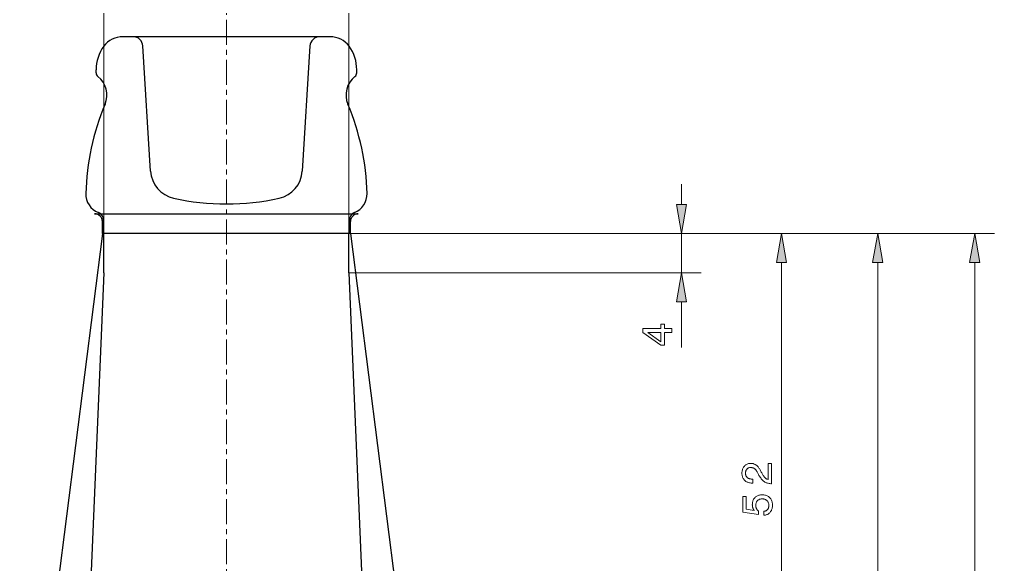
# Model space of a CAD drawing. Header units: millimetres. Extents: x 5 to 286, y 5 to 409.
# Drawn here: x 89.5 to 190.4, y 292.3 to 347.6 of the extents above; entities that cross this region are included whole.
import ezdxf

# ---------------------------------------------------------------- set-up
doc = ezdxf.new("R2010")
doc.units = ezdxf.units.MM
doc.header["$LTSCALE"] = 0.2
doc.linetypes.add('CENTERX2', pattern=[20.32, 12.7, -2.54, 2.54, -2.54])
doc.layers.get('0').update_dxf_attribs({"lineweight": 15})
doc.layers.add('CENTERLINE', color=4, linetype='CENTERX2')
doc.layers.add('DIMENSIONS', color=2, linetype='Continuous')
doc.layers.add('OUTLINE', color=7, linetype='Continuous', lineweight=25)

msp = doc.modelspace()

# ---------------------------------------------------------------- hatches: boundary and pattern name
h = msp.add_hatch()
h.set_pattern_fill('ANSI31', color=256, scale=15)
h.paths.add_polyline_path([(162.27, 298.18, 0.587009), (157.69, 295.63), (160.69, 295.63, -0.138998)])
h.paths.add_polyline_path([(198.52, 298.18, -0.138998), (200.09, 295.63), (203.09, 295.63, 0.587009)])

# ---------------------------------------------------------------- linework, layer by layer
at = {"layer": 'CENTERLINE', "lineweight": 13}
msp.add_line((110.46, 351.7), (110.46, 69.67), dxfattribs=at)
at = {"layer": 'DIMENSIONS', "lineweight": 13}
for p, q in [((98.01, 325.91), (98.01, 360.09)), ((122.91, 325.91), (122.91, 360.09)), ((122.91, 325.91), (178.66, 325.91)), ((122.91, 325.91), (188.52, 325.91)), ((122.91, 325.91), (158.72, 325.91)), ((122.91, 325.91), (168.88, 325.91)), ((166.88, 276.86), (166.88, 322.95)), ((176.66, 110.86), (176.66, 322.95)), ((186.52, 106.86), (186.52, 322.95)), ((122.91, 321.91), (158.72, 321.91))]:
    msp.add_line(p, q, dxfattribs=at)
at = {"layer": 'DIMENSIONS', "lineweight": 13, "ltscale": 0.051139}
msp.add_line((156.72, 328.86), (156.72, 330.91), dxfattribs=at)
at = {"layer": 'DIMENSIONS', "lineweight": 13, "ltscale": 0.1}
msp.add_line((156.72, 321.91), (156.72, 325.91), dxfattribs=at)
at = {"layer": 'DIMENSIONS', "lineweight": 13, "ltscale": 0.116125}
msp.add_line((156.72, 314.31), (156.72, 318.95), dxfattribs=at)
at = {"layer": 'DIMENSIONS', "lineweight": 13}
for points in [[(156.2, 328.86), (156.72, 325.91), (157.24, 328.86)], [(167.4, 322.95), (166.88, 325.91), (166.36, 322.95)], [(177.18, 322.95), (176.66, 325.91), (176.14, 322.95)], [(187.04, 322.95), (186.52, 325.91), (185.99, 322.95)], [(157.24, 318.95), (156.72, 321.91), (156.2, 318.95)], [(155.72, 315.84), (154.98, 315.84), (154.98, 314.53), (154.6, 314.53), (152.79, 315.84), (152.79, 316.23), (154.63, 316.23), (154.63, 316.66), (154.98, 316.66), (154.98, 316.23), (155.72, 316.23)], [(154.63, 314.89), (154.63, 315.84), (153.29, 315.84)], [(165.88, 300.45), (165.87, 300.45), (165.78, 300.45), (165.69, 300.46), (165.61, 300.47), (165.53, 300.49), (165.46, 300.5), (165.39, 300.53), (165.32, 300.55), (165.25, 300.58), (165.18, 300.62), (165.12, 300.66), (165.06, 300.7), (165, 300.75), (164.95, 300.81), (164.89, 300.88), (164.83, 300.95), (164.77, 301.03), (164.71, 301.11), (164.65, 301.2), (164.59, 301.3), (164.53, 301.4), (164.39, 301.66), (164.37, 301.7), (164.34, 301.75), (164.32, 301.79), (164.29, 301.82), (164.26, 301.86), (164.23, 301.89), (164.2, 301.92), (164.17, 301.95), (164.14, 301.97), (164.11, 302), (164.08, 302.02), (164.05, 302.03), (164.02, 302.05), (163.98, 302.06), (163.95, 302.07), (163.91, 302.08), (163.87, 302.09), (163.83, 302.1), (163.79, 302.1), (163.75, 302.1), (163.7, 302.1), (163.66, 302.09), (163.62, 302.09), (163.57, 302.07), (163.53, 302.06), (163.5, 302.04), (163.46, 302.02), (163.43, 302), (163.4, 301.97), (163.37, 301.94), (163.34, 301.9), (163.31, 301.87), (163.29, 301.83), (163.27, 301.79), (163.26, 301.75), (163.24, 301.7), (163.23, 301.65), (163.22, 301.61), (163.22, 301.55), (163.22, 301.5), (163.22, 301.45), (163.23, 301.4), (163.24, 301.35), (163.25, 301.3), (163.27, 301.26), (163.29, 301.21), (163.31, 301.18), (163.34, 301.14), (163.37, 301.1), (163.4, 301.07), (163.44, 301.04), (163.48, 301.01), (163.53, 300.99), (163.58, 300.97), (163.62, 300.95), (163.68, 300.94), (163.73, 300.93), (163.79, 300.92), (163.85, 300.92), (163.91, 300.91), (163.95, 300.91), (163.95, 300.52), (163.89, 300.52), (163.8, 300.52), (163.71, 300.53), (163.62, 300.55), (163.54, 300.56), (163.46, 300.59), (163.39, 300.62), (163.32, 300.65), (163.26, 300.69), (163.2, 300.74), (163.14, 300.79), (163.08, 300.85), (163.04, 300.91), (163, 300.97), (162.96, 301.04), (162.93, 301.11), (162.9, 301.18), (162.89, 301.26), (162.87, 301.35), (162.86, 301.43), (162.86, 301.52), (162.86, 301.61), (162.87, 301.69), (162.88, 301.77), (162.9, 301.85), (162.92, 301.92), (162.95, 301.99), (162.98, 302.06), (163.02, 302.12), (163.06, 302.18), (163.11, 302.24), (163.16, 302.29), (163.21, 302.34), (163.27, 302.38), (163.33, 302.41), (163.39, 302.44), (163.46, 302.47), (163.53, 302.49), (163.6, 302.5), (163.68, 302.51), (163.75, 302.51), (163.82, 302.51), (163.88, 302.51), (163.93, 302.5), (163.99, 302.49), (164.04, 302.47), (164.1, 302.45), (164.15, 302.43), (164.2, 302.41), (164.25, 302.38), (164.3, 302.35), (164.34, 302.32), (164.39, 302.28), (164.43, 302.24), (164.47, 302.2), (164.51, 302.15), (164.55, 302.1), (164.59, 302.04), (164.63, 301.99), (164.67, 301.93), (164.7, 301.86), (164.83, 301.61), (164.87, 301.54), (164.9, 301.47), (164.94, 301.41), (164.97, 301.35), (165.01, 301.3), (165.04, 301.25), (165.07, 301.2), (165.11, 301.16), (165.14, 301.13), (165.17, 301.09), (165.2, 301.06), (165.23, 301.03), (165.26, 301.01), (165.3, 300.98), (165.33, 300.96), (165.36, 300.94), (165.4, 300.92), (165.43, 300.91), (165.47, 300.9), (165.51, 300.88), (165.51, 302.51), (165.88, 302.51)], [(165.1, 297.24), (165.1, 297.64), (165.14, 297.65), (165.19, 297.66), (165.23, 297.67), (165.27, 297.69), (165.31, 297.7), (165.34, 297.72), (165.37, 297.75), (165.41, 297.77), (165.44, 297.8), (165.46, 297.83), (165.49, 297.87), (165.51, 297.9), (165.53, 297.94), (165.55, 297.97), (165.56, 298.01), (165.57, 298.06), (165.58, 298.1), (165.59, 298.14), (165.59, 298.19), (165.59, 298.24), (165.59, 298.3), (165.59, 298.35), (165.58, 298.41), (165.57, 298.46), (165.55, 298.51), (165.53, 298.56), (165.5, 298.6), (165.48, 298.65), (165.45, 298.69), (165.41, 298.72), (165.37, 298.76), (165.33, 298.79), (165.29, 298.82), (165.25, 298.84), (165.2, 298.86), (165.15, 298.88), (165.1, 298.89), (165.04, 298.9), (164.99, 298.9), (164.93, 298.91), (164.87, 298.9), (164.81, 298.9), (164.76, 298.89), (164.7, 298.88), (164.65, 298.86), (164.61, 298.84), (164.56, 298.82), (164.52, 298.79), (164.48, 298.76), (164.44, 298.73), (164.41, 298.69), (164.38, 298.65), (164.35, 298.61), (164.33, 298.56), (164.31, 298.51), (164.29, 298.46), (164.28, 298.41), (164.27, 298.36), (164.26, 298.3), (164.26, 298.24), (164.26, 298.2), (164.26, 298.17), (164.27, 298.14), (164.27, 298.1), (164.28, 298.07), (164.29, 298.04), (164.29, 298.01), (164.3, 297.98), (164.32, 297.95), (164.33, 297.92), (164.34, 297.89), (164.36, 297.86), (164.38, 297.84), (164.4, 297.81), (164.42, 297.78), (164.44, 297.76), (164.46, 297.73), (164.48, 297.71), (164.51, 297.69), (164.54, 297.67), (164.54, 297.32), (162.95, 297.56), (162.95, 299.16), (163.3, 299.16), (163.3, 297.85), (164.11, 297.73), (164.09, 297.75), (164.07, 297.77), (164.06, 297.8), (164.04, 297.82), (164.02, 297.85), (164.01, 297.87), (164, 297.9), (163.99, 297.93), (163.97, 297.95), (163.96, 297.98), (163.95, 298.01), (163.95, 298.04), (163.94, 298.07), (163.93, 298.1), (163.93, 298.14), (163.92, 298.17), (163.92, 298.2), (163.92, 298.23), (163.92, 298.27), (163.91, 298.3), (163.92, 298.39), (163.93, 298.48), (163.94, 298.56), (163.96, 298.64), (163.98, 298.72), (164.01, 298.79), (164.05, 298.86), (164.09, 298.93), (164.14, 298.99), (164.19, 299.04), (164.25, 299.1), (164.31, 299.15), (164.37, 299.19), (164.44, 299.22), (164.51, 299.26), (164.58, 299.28), (164.66, 299.3), (164.74, 299.32), (164.82, 299.32), (164.91, 299.33), (165, 299.32), (165.09, 299.31), (165.17, 299.3), (165.26, 299.28), (165.33, 299.25), (165.41, 299.22), (165.48, 299.18), (165.55, 299.14), (165.61, 299.08), (165.67, 299.03), (165.73, 298.97), (165.78, 298.9), (165.82, 298.83), (165.86, 298.76), (165.89, 298.68), (165.92, 298.61), (165.94, 298.52), (165.95, 298.44), (165.96, 298.34), (165.97, 298.25), (165.96, 298.17), (165.96, 298.09), (165.94, 298.01), (165.93, 297.94), (165.91, 297.86), (165.88, 297.79), (165.85, 297.73), (165.81, 297.67), (165.77, 297.61), (165.73, 297.55), (165.68, 297.49), (165.62, 297.45), (165.57, 297.4), (165.51, 297.36), (165.45, 297.33), (165.39, 297.3), (165.32, 297.28), (165.25, 297.26), (165.17, 297.25)]]:
    msp.add_lwpolyline(points, close=True, dxfattribs=at)
for points in [[(156.2, 328.86), (156.72, 325.91), (156.2, 328.86), (157.24, 328.86)], [(167.4, 322.95), (166.88, 325.91), (167.4, 322.95), (166.36, 322.95)], [(177.18, 322.95), (176.66, 325.91), (177.18, 322.95), (176.14, 322.95)], [(187.04, 322.95), (186.52, 325.91), (187.04, 322.95), (185.99, 322.95)], [(157.24, 318.95), (156.72, 321.91), (157.24, 318.95), (156.2, 318.95)]]:
    msp.add_solid(points, dxfattribs=at)
at = {"layer": 'OUTLINE', "lineweight": 30, "ltscale": 0.026168}
for p, q in [((100.97, 345.91), (99.93, 345.91)), ((121, 345.91), (119.95, 345.91))]:
    msp.add_line(p, q, dxfattribs=at)
at = {"layer": 'OUTLINE', "lineweight": 30, "ltscale": 0.44549}
msp.add_line((118.79, 345.91), (100.97, 345.91), dxfattribs=at)
at = {"layer": 'OUTLINE', "lineweight": 30, "ltscale": 0.029046}
msp.add_line((119.95, 345.91), (118.79, 345.91), dxfattribs=at)
at = {"layer": 'OUTLINE', "lineweight": 30, "ltscale": 0.318895}
for p, q in [((102.75, 332.24), (101.97, 344.97)), ((118.18, 332.24), (118.96, 344.97))]:
    msp.add_line(p, q, dxfattribs=at)
at = {"layer": 'OUTLINE', "lineweight": 30, "ltscale": 0.007656}
for p, q in [((97.21, 342.25), (97.21, 342.56)), ((123.71, 342.25), (123.71, 342.56))]:
    msp.add_line(p, q, dxfattribs=at)
at = {"layer": 'OUTLINE', "lineweight": 30}
for p, q in [((97.06, 327.91), (123.86, 327.91)), ((97.86, 325.91), (89.46, 259.91)), ((122.96, 325.91), (97.96, 325.91)), ((122.91, 325.91), (98.01, 325.91)), ((123.06, 325.91), (131.46, 259.91)), ((98.01, 321.91), (95.96, 273.91)), ((122.91, 321.91), (124.96, 273.91))]:
    msp.add_line(p, q, dxfattribs=at)
at = {"layer": 'OUTLINE', "lineweight": 30, "ltscale": 0.034617}
for p, q in [((97.96, 325.91), (97.96, 327.29)), ((122.96, 325.91), (122.96, 327.29))]:
    msp.add_line(p, q, dxfattribs=at)
at = {"layer": 'OUTLINE', "lineweight": 30, "ltscale": 0.03}
for p, q in [((97.86, 325.91), (97.86, 327.11)), ((123.06, 325.91), (123.06, 327.11))]:
    msp.add_line(p, q, dxfattribs=at)
at = {"layer": 'OUTLINE', "lineweight": 30, "ltscale": 0.1}
for p, q in [((98.01, 321.91), (98.01, 325.91)), ((122.91, 321.91), (122.91, 325.91))]:
    msp.add_line(p, q, dxfattribs=at)
at = {"layer": 'OUTLINE', "lineweight": 30}
for centre, radius, start, end in [((99.93, 343.51), 2.4, 90, 143.5764), ((100.97, 344.91), 1, 3.5, 90), ((119.95, 344.91), 1, 90, 176.5), ((121, 343.51), 2.4, 36.4236, 90), ((101.21, 342.56), 4, 143.5766, 179.9999), ((119.71, 342.56), 4, 0.0001, 36.4234), ((97.71, 342.25), 0.5, 180, 231.6335), ((95.91, 339.98), 2.4, 337.1109, 51.6334), ((125.01, 339.98), 2.4, 128.3666, 202.8891), ((123.21, 342.25), 0.5, 308.3665, 360), ((121.16, 329.32), 25, 157.1109, 178.537), ((99.77, 329.32), 25, 1.463, 22.8891), ((105.74, 332.42), 3, 183.5001, 257.6126), ((115.18, 332.42), 3, 282.3874, 356.4999), ((98.16, 329.91), 2, 178.5371, 249.0751), ((110.46, 353.9), 25, 257.6119, 270.0012), ((110.46, 353.9), 25, 269.9988, 282.3881), ((122.76, 329.91), 2, 290.9249, 1.4629), ((97.06, 327.11), 0.8, 360, 90), ((97.16, 327.29), 0.8, 0.0001, 69.0751), ((123.76, 327.29), 0.8, 110.9249, 180), ((123.86, 327.11), 0.8, 90, 180)]:
    msp.add_arc(centre, radius, start, end, dxfattribs=at)

doc.saveas('drawing.dxf')
